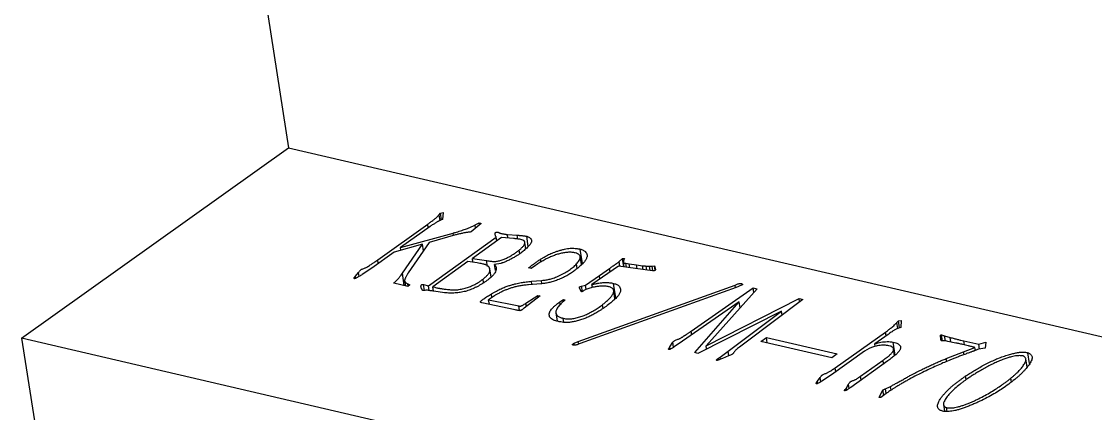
# Model space of a CAD drawing. Header units: millimetres. Extents: x 0 to 210, y 0 to 297.
# Drawn here: x 165.24 to 182.33, y 252.6 to 258.83 of the extents above; entities that cross this region are included whole.
import ezdxf

# ---------------------------------------------------------------- set-up
doc = ezdxf.new("R2010")
doc.units = ezdxf.units.MM

msp = doc.modelspace()

# ---------------------------------------------------------------- linework, layer by layer
at = {"color": 7, "linetype": 'Continuous', "lineweight": 25}
for p, q in [((167.0672, 272.2907), (169.4908, 256.822)), ((165.2417, 253.7933), (169.4908, 256.822)), ((169.4908, 256.822), (185.1195, 253.1914)), ((171.8849, 255.7577), (171.9071, 255.7834)), ((171.9071, 255.7834), (171.9511, 255.7924)), ((171.9242, 255.6746), (171.9071, 255.7834)), ((171.9511, 255.7924), (171.9379, 255.6817)), ((170.9079, 255.0389), (171.7044, 255.6067)), ((171.8999, 255.6621), (171.8849, 255.7577)), ((172.5544, 255.6176), (172.3935, 255.4832)), ((172.458, 255.5937), (172.5202, 255.6256)), ((172.5202, 255.6256), (172.5544, 255.6176)), ((172.5252, 255.5933), (172.5202, 255.6256)), ((171.7437, 255.5704), (171.272, 255.2342)), ((171.272, 255.2342), (172.1067, 255.4649)), ((172.1467, 255.4362), (171.7297, 255.3152)), ((172.1127, 255.4263), (172.1067, 255.4649)), ((172.9715, 255.4435), (173.1292, 255.4318)), ((172.9808, 255.3846), (172.9715, 255.4435)), ((171.6201, 255.2866), (171.1698, 255.1613)), ((171.3005, 254.8282), (171.6201, 255.2866)), ((171.7297, 255.3152), (171.3946, 254.8332)), ((171.6366, 255.1812), (171.6201, 255.2866)), ((171.7147, 254.6296), (172.7951, 255.3996)), ((172.8755, 255.3924), (172.4142, 255.0635)), ((172.8042, 255.3415), (172.7951, 255.3996)), ((173.0706, 255.3779), (172.8755, 255.3924)), ((173.2653, 255.2158), (173.2494, 255.3175)), ((173.3036, 255.2546), (173.2786, 255.4145)), ((171.1698, 255.1613), (170.8167, 254.9097)), ((171.2787, 255.1916), (171.272, 255.2342)), ((173.1683, 255.1359), (173.159, 255.1953)), ((174.1647, 254.9801), (174.1284, 255.2114)), ((174.1514, 254.9672), (174.1316, 255.0938)), ((172.3446, 255.0139), (171.7831, 254.6137)), ((172.4907, 254.9917), (172.3446, 255.0139)), ((172.4142, 255.0635), (172.6394, 255.0284)), ((172.4238, 255.0019), (172.4142, 255.0635)), ((172.6538, 254.9363), (172.6394, 255.0284)), ((172.8652, 254.9836), (172.7677, 254.966)), ((172.7829, 254.8689), (172.7677, 254.966)), ((173.4193, 254.9515), (173.3495, 254.904)), ((174.0836, 254.9017), (174.072, 254.9755)), ((174.7396, 254.9402), (174.3171, 254.6463)), ((175.2805, 254.8646), (174.7396, 254.9402)), ((174.7485, 255.0133), (174.8012, 255.0608)), ((174.7604, 254.9373), (174.7485, 255.0133)), ((174.8012, 255.0608), (174.8358, 255.0605)), ((174.8219, 254.9287), (174.8012, 255.0608)), ((174.8176, 255.0132), (174.8189, 255.0048)), ((174.819, 255.0067), (174.8186, 254.9913)), ((174.8285, 254.9277), (174.8186, 254.9913)), ((174.854, 254.9868), (174.9113, 254.9755)), ((174.864, 254.9228), (174.854, 254.9868)), ((174.9113, 254.9755), (175.0255, 254.9604)), ((174.9208, 254.9149), (174.9113, 254.9755)), ((175.0255, 254.9604), (175.1204, 254.9461)), ((175.0352, 254.8989), (175.0255, 254.9604)), ((175.1298, 254.8856), (175.1204, 254.9461)), ((175.1804, 254.9419), (175.232, 254.9416)), ((175.1905, 254.8771), (175.1804, 254.9419)), ((175.2433, 254.8698), (175.232, 254.9416)), ((175.2735, 254.9414), (175.3096, 254.9447)), ((175.2857, 254.8635), (175.2735, 254.9414)), ((175.3096, 254.9447), (175.3264, 254.8848)), ((175.3208, 254.8733), (175.3096, 254.9447)), ((170.5556, 254.7831), (170.6054, 254.841)), ((170.5612, 254.7475), (170.5556, 254.7831)), ((170.6154, 254.7771), (170.6054, 254.841)), ((170.8167, 254.9097), (170.6619, 254.8067)), ((172.7121, 254.7721), (172.6935, 254.8906)), ((173.3495, 254.904), (173.3098, 254.9132)), ((174.2125, 254.6361), (174.436, 254.7906)), ((174.436, 254.7906), (174.596, 254.9021)), ((171.3867, 254.6169), (171.1637, 254.6687)), ((171.3367, 254.7077), (171.3496, 254.6255)), ((171.4215, 254.6417), (171.3867, 254.6169)), ((171.3901, 254.6567), (171.4215, 254.6417)), ((171.639, 254.6472), (171.7147, 254.6296)), ((171.6539, 254.5522), (171.639, 254.6472)), ((171.7268, 254.5524), (171.7147, 254.6296)), ((171.7942, 254.5428), (171.7831, 254.6137)), ((172.5939, 254.6763), (172.5848, 254.7342)), ((173.5017, 254.6582), (173.3099, 254.643)), ((173.3526, 254.7006), (173.5134, 254.7135)), ((173.3609, 254.647), (173.3526, 254.7006)), ((173.5215, 254.6621), (173.5134, 254.7135)), ((174.0993, 253.7417), (176.5925, 254.639)), ((174.1399, 254.5546), (174.1192, 254.592)), ((176.6107, 254.5999), (174.1284, 253.7081)), ((174.1528, 254.621), (174.2125, 254.6361)), ((174.1657, 254.5386), (174.1528, 254.621)), ((174.2228, 254.5703), (174.2125, 254.6361)), ((174.2661, 254.585), (174.2187, 254.5689)), ((174.3246, 254.5982), (174.3171, 254.6463)), ((174.696, 254.4355), (174.66, 254.6653)), ((175.8965, 253.9072), (176.8826, 254.5928)), ((176.5993, 254.5957), (176.5925, 254.639)), ((176.6982, 254.6376), (176.6107, 254.5999)), ((176.8826, 254.5928), (176.9455, 254.5781)), ((176.8938, 254.5207), (176.8826, 254.5928)), ((171.972, 254.5178), (171.8034, 254.5415)), ((172.7639, 254.4668), (172.6728, 254.407)), ((172.7265, 254.4422), (172.7173, 254.5008)), ((173.4923, 254.4657), (173.236, 254.2705)), ((173.2674, 254.3498), (173.4558, 254.4742)), ((173.4558, 254.4742), (173.4923, 254.4657)), ((173.4609, 254.4417), (173.4558, 254.4742)), ((173.8043, 254.3701), (173.8642, 254.4102)), ((173.8642, 254.4102), (173.8929, 254.4035)), ((173.8687, 254.3813), (173.8642, 254.4102)), ((174.2187, 254.5689), (174.1873, 254.5513)), ((174.6827, 254.4212), (174.6625, 254.5506)), ((176.9455, 254.5781), (176.1333, 253.6746)), ((176.1333, 253.6746), (177.6118, 254.4234)), ((177.672, 254.4094), (176.7508, 253.7182)), ((177.6118, 254.4234), (177.672, 254.4094)), ((177.6201, 254.3704), (177.6118, 254.4234)), ((173.0957, 254.245), (172.5636, 254.3589)), ((172.6728, 254.407), (173.1543, 254.3066)), ((172.6844, 254.3331), (172.6728, 254.407)), ((173.1658, 254.233), (173.1543, 254.3066)), ((173.2752, 254.3003), (173.2674, 254.3498)), ((173.8108, 254.3281), (173.8043, 254.3701)), ((174.4925, 254.268), (174.4834, 254.3261)), ((176.6611, 254.3703), (175.758, 253.7464)), ((175.955, 253.5674), (176.6611, 254.3703)), ((176.6756, 254.2779), (176.6611, 254.3703)), ((173.7437, 254.1942), (173.7632, 254.0698)), ((173.8696, 254.0466), (173.8594, 254.1119)), ((177.3341, 254.2254), (176.003, 253.5542)), ((176.4813, 253.5878), (177.3341, 254.2254)), ((177.3438, 254.1631), (177.3341, 254.2254)), ((179.1688, 254.0442), (179.191, 254.0699)), ((179.191, 254.0699), (179.2332, 254.0776)), ((179.2085, 253.9586), (179.191, 254.0699)), ((179.2332, 254.0776), (179.2303, 253.9665)), ((175.9057, 253.8484), (175.8965, 253.9072)), ((179.1836, 253.9497), (179.1688, 254.0442)), ((180.8704, 250.1627), (165.2417, 253.7933)), ((165.2417, 253.7933), (168.3493, 233.9588)), ((174.0359, 253.7141), (174.0993, 253.7417)), ((174.1058, 253.7004), (174.0993, 253.7417)), ((175.5576, 253.6557), (175.6021, 253.7323)), ((175.615, 253.6502), (175.6021, 253.7323)), ((175.758, 253.7464), (175.6258, 253.6573)), ((177.0042, 253.7442), (177.0922, 253.807)), ((178.1317, 253.4823), (177.0042, 253.7442)), ((177.0922, 253.807), (178.2197, 253.5451)), ((177.1057, 253.7206), (177.0922, 253.807)), ((178.1878, 253.3226), (178.9883, 253.8932)), ((179.0264, 253.8534), (178.8155, 253.7057)), ((179.1396, 253.5259), (179.1072, 253.7326)), ((179.8686, 253.7873), (179.8628, 253.835)), ((179.8751, 253.7566), (179.8628, 253.835)), ((179.8734, 253.7564), (179.8686, 253.7873)), ((179.8791, 253.8466), (179.9274, 253.8314)), ((179.8938, 253.7531), (179.8791, 253.8466)), ((179.9248, 253.7528), (179.8902, 253.7531)), ((179.9274, 253.8314), (180.0151, 253.8073)), ((179.9399, 253.7514), (179.9274, 253.8314)), ((180.1058, 253.7185), (179.976, 253.7449)), ((180.2312, 253.7531), (180.4689, 253.7019)), ((180.2414, 253.688), (180.2312, 253.7531)), ((180.4689, 253.7019), (180.5848, 253.7327)), ((180.5848, 253.7327), (180.5728, 253.6372)), ((174.0408, 253.6831), (174.0359, 253.7141)), ((175.5632, 253.6197), (175.5576, 253.6557)), ((176.003, 253.5542), (175.955, 253.5674)), ((176.1412, 253.6239), (176.1333, 253.6746)), ((176.3578, 253.495), (176.4813, 253.5878)), ((176.7508, 253.7182), (176.6636, 253.6535)), ((178.6521, 253.5893), (178.1279, 253.213)), ((178.7286, 253.6313), (178.6521, 253.5893)), ((178.8218, 253.6655), (178.8155, 253.7057)), ((179.1305, 253.5165), (179.1133, 253.6259)), ((179.9526, 253.4704), (180.2288, 253.5781)), ((180.2288, 253.5781), (180.41, 253.6478)), ((180.4173, 253.6016), (180.41, 253.6478)), ((180.5728, 253.6372), (180.4648, 253.6196)), ((180.4814, 253.6223), (180.4689, 253.7019)), ((181.2774, 253.3954), (181.2509, 253.5645)), ((176.3003, 253.445), (176.2994, 253.4508)), ((176.3631, 253.4608), (176.3578, 253.495)), ((176.4899, 253.5146), (176.3911, 253.4718)), ((178.2197, 253.5451), (178.1317, 253.4823)), ((179.0259, 253.4367), (178.4344, 253.0126)), ((178.5881, 253.1893), (178.9475, 253.4455)), ((179.9598, 253.4242), (179.9526, 253.4704)), ((181.2385, 253.3397), (181.2194, 253.4616)), ((178.1279, 253.213), (177.9725, 253.1121)), ((178.1972, 253.2628), (178.1878, 253.3226)), ((177.8903, 253.0906), (177.9064, 253.1121)), ((177.8937, 253.0687), (177.8903, 253.0906)), ((177.9064, 253.1121), (177.9463, 253.1703)), ((177.9122, 253.0751), (177.9064, 253.1121)), ((178.3652, 253.0055), (178.3997, 253.0649)), ((178.4104, 252.9965), (178.3997, 253.0649)), ((180.2714, 253.1313), (180.2616, 253.1942)), ((180.9912, 253.1008), (180.9819, 253.1599)), ((178.3705, 252.9718), (178.3652, 253.0055)), ((178.8846, 252.8502), (178.9456, 252.973)), ((178.9988, 252.9143), (178.911, 252.8518)), ((178.9592, 252.8861), (178.9456, 252.973)), ((178.9866, 252.9923), (179.0648, 253.0282)), ((178.9989, 252.9144), (178.9866, 252.9923)), ((179.075, 252.9634), (179.0648, 253.0282)), ((178.911, 252.8518), (178.8846, 252.8502)), ((179.9091, 252.7391), (179.9257, 252.6332)), ((179.9686, 252.6311), (179.9592, 252.6912))]:
    msp.add_line(p, q, dxfattribs=at)
at = {"color": 8, "linetype": 'Continuous', "lineweight": 25}
for p, q in [((171.7135, 255.5489), (171.7044, 255.6067)), ((172.4658, 255.5436), (172.458, 255.5937)), ((173.139, 255.3689), (173.1292, 255.4318)), ((170.9169, 254.9811), (170.9079, 255.0389)), ((173.5066, 255.0054), (173.4998, 255.0486)), ((171.3316, 254.6297), (171.3005, 254.8282)), ((174.4447, 254.7351), (174.436, 254.7906)), ((174.6047, 254.8464), (174.596, 254.9021)), ((171.3954, 254.623), (171.3901, 254.6567)), ((178.9977, 253.8334), (178.9883, 253.8932)), ((180.0265, 253.7346), (180.0151, 253.8073)), ((176.4926, 253.5157), (176.4813, 253.5878)), ((180.2359, 253.5326), (180.2288, 253.5781)), ((178.9567, 253.3871), (178.9475, 253.4455)), ((177.9569, 253.1026), (177.9463, 253.1703)), ((178.5975, 253.1295), (178.5881, 253.1893))]:
    msp.add_line(p, q, dxfattribs=at)
at = {"color": 7, "linetype": 'Continuous', "lineweight": 25}
for points, knots in [([(171.7044, 255.6067), (171.71, 255.6106), (171.722, 255.6191), (171.74, 255.6329), (171.761, 255.6484), (171.783, 255.6652), (171.8045, 255.6818), (171.8228, 255.6968), (171.838, 255.7093), (171.8532, 255.723), (171.8678, 255.739), (171.8792, 255.7514), (171.8849, 255.7577)], [0, 0, 0, 0, 0.0809266, 0.1736709, 0.2781812, 0.3959753, 0.5123641, 0.6112215, 0.6939473, 0.7607458, 0.8793459, 1, 1, 1, 1]), ([(171.9379, 255.6817), (171.9282, 255.6777), (171.9109, 255.6706), (171.8911, 255.6614), (171.8768, 255.6538), (171.8638, 255.6467), (171.848, 255.6376), (171.8225, 255.6224), (171.7858, 255.6002), (171.7584, 255.5808), (171.7437, 255.5704)], [0, 0, 0, 0, 0.1259381, 0.2229721, 0.2706793, 0.3364415, 0.4164578, 0.5125672, 0.7386721, 1, 1, 1, 1]), ([(172.1067, 255.4649), (172.112, 255.4664), (172.1255, 255.4704), (172.1502, 255.4778), (172.1838, 255.4881), (172.2235, 255.5006), (172.2647, 255.5138), (172.3023, 255.5263), (172.3335, 255.5375), (172.3687, 255.5506), (172.4098, 255.5692), (172.441, 255.5851), (172.458, 255.5937)], [0, 0, 0, 0, 0.0420114, 0.1082946, 0.1982224, 0.3128765, 0.4307555, 0.534804, 0.6218033, 0.6940469, 0.8345848, 1, 1, 1, 1]), ([(172.3935, 255.4832), (172.3835, 255.4824), (172.3645, 255.4808), (172.3404, 255.4776), (172.3199, 255.4746), (172.3007, 255.471), (172.2773, 255.4665), (172.2418, 255.4591), (172.1974, 255.4496), (172.163, 255.4405), (172.1467, 255.4362)], [0, 0, 0, 0, 0.1202502, 0.2277945, 0.2875907, 0.3652759, 0.4596487, 0.5707662, 0.796336, 1, 1, 1, 1]), ([(172.7951, 255.3996), (172.7925, 255.4038), (172.7878, 255.4114), (172.7818, 255.423), (172.7783, 255.4363), (172.777, 255.4491), (172.7758, 255.4601), (172.7777, 255.4672), (172.7796, 255.4724), (172.7865, 255.4767), (172.7957, 255.4792), (172.8065, 255.4824), (172.8199, 255.481), (172.829, 255.4753), (172.8392, 255.4699), (172.8472, 255.4654), (172.8564, 255.4631), (172.8677, 255.4604), (172.8849, 255.4573), (172.9048, 255.4529), (172.9259, 255.449), (172.9448, 255.4463), (172.959, 255.4439), (172.9679, 255.4436), (172.9715, 255.4435)], [0, 0, 0, 0, 0.0749326, 0.1349664, 0.2033257, 0.2966572, 0.3447826, 0.3816745, 0.407705, 0.4246661, 0.4533139, 0.4782264, 0.5057829, 0.5541505, 0.6049766, 0.638683, 0.6580557, 0.6931003, 0.743912, 0.8104198, 0.8770592, 0.9305725, 0.9721011, 1, 1, 1, 1]), ([(173.159, 255.1953), (173.1672, 255.202), (173.1829, 255.2147), (173.2025, 255.2334), (173.2194, 255.2502), (173.2359, 255.2702), (173.2492, 255.2933), (173.2511, 255.3149), (173.246, 255.3301), (173.2391, 255.3398), (173.2287, 255.3479), (173.211, 255.3558), (173.1873, 255.363), (173.1618, 255.3681), (173.1398, 255.3706), (173.1202, 255.3729), (173.0965, 255.3752), (173.0796, 255.377), (173.0706, 255.3779)], [0, 0, 0, 0, 0.0835897, 0.1593428, 0.2281078, 0.2884754, 0.3979261, 0.5006319, 0.5490576, 0.5942281, 0.6360331, 0.6770946, 0.7533151, 0.8181796, 0.8519436, 0.8933165, 0.9433931, 1, 1, 1, 1]), ([(173.1292, 255.4318), (173.134, 255.4315), (173.1448, 255.4307), (173.162, 255.4288), (173.183, 255.427), (173.2058, 255.4244), (173.2291, 255.4224), (173.2487, 255.4196), (173.2655, 255.4175), (173.2745, 255.4154), (173.2786, 255.4145)], [0, 0, 0, 0, 0.0933306, 0.2065348, 0.3437641, 0.5044154, 0.6622114, 0.7978523, 0.9095831, 1, 1, 1, 1]), ([(173.2786, 255.4145), (173.2864, 255.412), (173.3021, 255.407), (173.3219, 255.3973), (173.3367, 255.3852), (173.3479, 255.3716), (173.3541, 255.3563), (173.3563, 255.3399), (173.3532, 255.3222), (173.3446, 255.3033), (173.3316, 255.2831), (173.3141, 255.2614), (173.2914, 255.2382), (173.2655, 255.214), (173.2379, 255.1901), (173.2103, 255.1676), (173.1843, 255.147), (173.1667, 255.1341), (173.1583, 255.128)], [0, 0, 0, 0, 0.0492563, 0.0984181, 0.1483634, 0.2006618, 0.2540878, 0.3080686, 0.3646751, 0.4238738, 0.4877465, 0.5561059, 0.6315167, 0.7122504, 0.793339, 0.8682587, 0.9371282, 1, 1, 1, 1]), ([(172.6394, 255.0284), (172.6511, 255.0267), (172.6731, 255.0235), (172.7041, 255.0193), (172.7311, 255.0164), (172.7541, 255.0136), (172.7776, 255.0136), (172.8027, 255.0168), (172.8303, 255.0223), (172.8696, 255.0337), (172.9188, 255.0509), (172.9745, 255.075), (173.0257, 255.1024), (173.0719, 255.1326), (173.115, 255.164), (173.1444, 255.1849), (173.159, 255.1953)], [0, 0, 0, 0, 0.062405, 0.1173433, 0.1633543, 0.2019702, 0.2364368, 0.2741508, 0.3163163, 0.3642234, 0.4657631, 0.5673755, 0.6716763, 0.7805046, 0.8913837, 1, 1, 1, 1]), ([(173.1583, 255.128), (173.1435, 255.1184), (173.1135, 255.0992), (173.0649, 255.0709), (173.0118, 255.0425), (172.9643, 255.0199), (172.9266, 255.0034), (172.9024, 254.994), (172.8828, 254.987), (172.8704, 254.9846), (172.8652, 254.9836)], [0, 0, 0, 0, 0.1765416, 0.3565476, 0.5421644, 0.7374739, 0.8287688, 0.9013706, 0.9587145, 1, 1, 1, 1]), ([(174.0497, 255.1505), (174.042, 255.1523), (174.0266, 255.156), (174.0007, 255.1594), (173.9727, 255.1606), (173.9327, 255.1599), (173.8795, 255.1544), (173.8145, 255.1416), (173.7493, 255.1232), (173.6854, 255.099), (173.6206, 255.0698), (173.5548, 255.0352), (173.4859, 254.9955), (173.4421, 254.9667), (173.4193, 254.9515)], [0, 0, 0, 0, 0.0391257, 0.078039, 0.1170123, 0.1572679, 0.2406481, 0.3268928, 0.4173125, 0.5127749, 0.6163185, 0.732679, 0.8602138, 1, 1, 1, 1]), ([(173.4998, 255.0486), (173.5124, 255.0566), (173.5367, 255.0719), (173.5733, 255.0938), (173.6097, 255.1134), (173.6454, 255.1315), (173.6834, 255.1486), (173.726, 255.1647), (173.7734, 255.1807), (173.8243, 255.196), (173.8758, 255.2097), (173.9252, 255.219), (173.9709, 255.2244), (174.0112, 255.2243), (174.0468, 255.222), (174.0782, 255.2193), (174.1056, 255.2162), (174.1211, 255.2129), (174.1284, 255.2114)], [0, 0, 0, 0, 0.0774074, 0.1496177, 0.2169452, 0.2793528, 0.3416612, 0.4084146, 0.4798594, 0.5572904, 0.6333844, 0.7013587, 0.7624229, 0.8200196, 0.8729267, 0.9208724, 0.9627148, 1, 1, 1, 1]), ([(174.1284, 255.2114), (174.1369, 255.2089), (174.1537, 255.204), (174.1755, 255.1946), (174.1939, 255.1835), (174.2148, 255.1674), (174.233, 255.1446), (174.2409, 255.1191), (174.2402, 255.0973), (174.2361, 255.0796), (174.2289, 255.0606), (174.2144, 255.0337), (174.1898, 254.9993), (174.1498, 254.958), (174.1024, 254.9164), (174.0503, 254.8748), (173.9939, 254.8347), (173.953, 254.8094), (173.9333, 254.7973)], [0, 0, 0, 0, 0.03516872, 0.07047972, 0.10544311, 0.14128535, 0.21188733, 0.282887, 0.31980362, 0.35807454, 0.39980705, 0.44341963, 0.53305967, 0.62415516, 0.71711713, 0.81466814, 0.91050925, 1, 1, 1, 1]), ([(174.072, 254.9755), (174.0798, 254.9846), (174.0948, 255.0023), (174.1129, 255.0287), (174.1248, 255.054), (174.1326, 255.0781), (174.1324, 255.1011), (174.1165, 255.121), (174.0896, 255.1383), (174.0634, 255.1463), (174.0497, 255.1505)], [0, 0, 0, 0, 0.1375743, 0.2683155, 0.3938931, 0.5149344, 0.6315303, 0.7462029, 0.8670985, 1, 1, 1, 1]), ([(170.6054, 254.841), (170.6102, 254.847), (170.6184, 254.8575), (170.6302, 254.8708), (170.6375, 254.8795), (170.6432, 254.8859), (170.6564, 254.8915), (170.6748, 254.8985), (170.6959, 254.9068), (170.7172, 254.9158), (170.7383, 254.9275), (170.7636, 254.942), (170.7906, 254.9587), (170.8146, 254.9734), (170.8344, 254.9873), (170.8545, 255.0012), (170.8797, 255.0187), (170.8979, 255.0318), (170.9079, 255.0389)], [0, 0, 0, 0, 0.0814409, 0.1418002, 0.1806025, 0.1996841, 0.2275858, 0.2782654, 0.3355482, 0.3828348, 0.4392327, 0.519388, 0.6086621, 0.69255, 0.7427527, 0.8107288, 0.8964795, 1, 1, 1, 1]), ([(172.5848, 254.7342), (172.5997, 254.7468), (172.6284, 254.771), (172.6632, 254.807), (172.6875, 254.8413), (172.6961, 254.8737), (172.6926, 254.9033), (172.6763, 254.9288), (172.6513, 254.949), (172.6246, 254.9624), (172.5966, 254.9705), (172.5686, 254.9773), (172.5323, 254.9843), (172.5054, 254.9891), (172.4907, 254.9917)], [0, 0, 0, 0, 0.1198417, 0.2304955, 0.3333923, 0.4312538, 0.5256739, 0.6152694, 0.6980108, 0.7691939, 0.809046, 0.860795, 0.9239441, 1, 1, 1, 1]), ([(172.7677, 254.966), (172.7732, 254.9587), (172.783, 254.9456), (172.7922, 254.9287), (172.7951, 254.9149), (172.7946, 254.9024), (172.7927, 254.8873), (172.7867, 254.8634), (172.7729, 254.8305), (172.7466, 254.7961), (172.7174, 254.7671), (172.6889, 254.7431), (172.6557, 254.717), (172.6304, 254.6994), (172.6172, 254.6901)], [0, 0, 0, 0, 0.0891688, 0.1619494, 0.197366, 0.2422637, 0.2951179, 0.3574314, 0.4921268, 0.6356676, 0.7135918, 0.800442, 0.8958417, 1, 1, 1, 1]), ([(173.3098, 254.9132), (173.3188, 254.9204), (173.3359, 254.934), (173.3609, 254.9534), (173.3841, 254.9706), (173.4126, 254.9915), (173.4504, 255.0175), (173.4828, 255.0379), (173.4998, 255.0486)], [0, 0, 0, 0, 0.1545901, 0.2947137, 0.4204171, 0.5317754, 0.7545206, 1, 1, 1, 1]), ([(173.5134, 254.7135), (173.5265, 254.7147), (173.5516, 254.717), (173.5881, 254.7213), (173.6217, 254.727), (173.654, 254.7336), (173.6866, 254.7432), (173.7215, 254.7555), (173.7605, 254.7711), (173.8163, 254.7962), (173.8847, 254.8307), (173.9575, 254.8759), (174.02, 254.9244), (174.0544, 254.9582), (174.072, 254.9755)], [0, 0, 0, 0, 0.0529519, 0.101614, 0.1471025, 0.1893818, 0.2335121, 0.28658, 0.3470225, 0.4170563, 0.5628017, 0.7051597, 0.849158, 1, 1, 1, 1]), ([(174.596, 254.9021), (174.6018, 254.9062), (174.6144, 254.9152), (174.6346, 254.9296), (174.6573, 254.9458), (174.6812, 254.9629), (174.7047, 254.9793), (174.7233, 254.9935), (174.738, 255.0044), (174.7454, 255.0107), (174.7485, 255.0133)], [0, 0, 0, 0, 0.1130165, 0.24357, 0.389712, 0.5514425, 0.7073274, 0.8359914, 0.9315503, 1, 1, 1, 1]), ([(174.8358, 255.0605), (174.832, 255.0542), (174.8255, 255.0436), (174.8186, 255.0294), (174.8164, 255.0176), (174.8181, 255.0105), (174.819, 255.0067)], [0, 0, 0, 0, 0.3450146, 0.5819011, 0.7761808, 1, 1, 1, 1]), ([(174.8186, 254.9913), (174.8252, 254.9903), (174.8366, 254.9884), (174.8488, 254.9873), (174.854, 254.9868)], [0, 0, 0, 0, 0.5771569, 1, 1, 1, 1]), ([(175.1204, 254.9461), (175.1295, 254.9449), (175.1486, 254.9425), (175.1695, 254.9421), (175.1804, 254.9419)], [0, 0, 0, 0, 0.4758158, 1, 1, 1, 1]), ([(175.232, 254.9416), (175.2372, 254.9415), (175.2464, 254.9413), (175.2586, 254.9415), (175.2672, 254.9414), (175.2718, 254.9414), (175.2735, 254.9414)], [0, 0, 0, 0, 0.3800053, 0.6667093, 0.8768775, 1, 1, 1, 1]), ([(170.5381, 254.7408), (170.5372, 254.7413), (170.535, 254.7424), (170.5322, 254.7457), (170.534, 254.7528), (170.5393, 254.7628), (170.5453, 254.7737), (170.5527, 254.7804), (170.5556, 254.7831)], [0, 0, 0, 0, 0.0504514, 0.1197903, 0.2644569, 0.528545, 0.8111531, 1, 1, 1, 1]), ([(170.6619, 254.8067), (170.6529, 254.8007), (170.6362, 254.7896), (170.6121, 254.7745), (170.5909, 254.7623), (170.5733, 254.7529), (170.5587, 254.746), (170.549, 254.7424), (170.541, 254.7393), (170.5388, 254.7404), (170.5381, 254.7408)], [0, 0, 0, 0, 0.2455311, 0.4540007, 0.6286573, 0.7667355, 0.8717659, 0.9403513, 0.9795971, 1, 1, 1, 1]), ([(171.1637, 254.6687), (171.1697, 254.6747), (171.182, 254.6872), (171.2027, 254.7061), (171.2216, 254.7255), (171.2373, 254.7424), (171.2506, 254.7588), (171.2638, 254.7769), (171.2813, 254.8006), (171.2936, 254.8183), (171.3005, 254.8282)], [0, 0, 0, 0, 0.1146104, 0.2375419, 0.3626323, 0.481225, 0.5577125, 0.6697854, 0.8170619, 1, 1, 1, 1]), ([(171.3946, 254.8332), (171.3922, 254.83), (171.3868, 254.8226), (171.3796, 254.8098), (171.3709, 254.7941), (171.3615, 254.7763), (171.3527, 254.7585), (171.3454, 254.7427), (171.3403, 254.7299), (171.3356, 254.7165), (171.3367, 254.701), (171.3484, 254.6842), (171.3653, 254.6684), (171.3821, 254.6605), (171.3901, 254.6567)], [0, 0, 0, 0, 0.0501062, 0.1168762, 0.1988202, 0.2970866, 0.3947312, 0.477055, 0.5441026, 0.5959572, 0.6877192, 0.7947349, 0.9032189, 1, 1, 1, 1]), ([(173.9333, 254.7973), (173.9109, 254.7852), (173.8658, 254.761), (173.8034, 254.7336), (173.753, 254.7135), (173.7164, 254.7008), (173.6817, 254.6898), (173.6363, 254.6781), (173.5762, 254.6669), (173.5273, 254.6612), (173.5017, 254.6582)], [0, 0, 0, 0, 0.1863292, 0.3754384, 0.4661032, 0.5496347, 0.6269394, 0.6982107, 0.8417906, 1, 1, 1, 1]), ([(175.3264, 254.8848), (175.3262, 254.882), (175.3259, 254.8772), (175.3197, 254.8702), (175.3101, 254.8664), (175.3017, 254.8629), (175.2904, 254.8623), (175.2842, 254.8637), (175.2805, 254.8646)], [0, 0, 0, 0, 0.24146907, 0.42382985, 0.56887558, 0.68767676, 0.81298245, 1, 1, 1, 1]), ([(171.6293, 254.5511), (171.627, 254.5514), (171.6213, 254.5523), (171.6202, 254.5567), (171.6185, 254.5614), (171.6151, 254.5667), (171.6122, 254.574), (171.6045, 254.585), (171.598, 254.5994), (171.5961, 254.616), (171.5986, 254.6294), (171.604, 254.6394), (171.6094, 254.6451), (171.6149, 254.6496), (171.6266, 254.6488), (171.6339, 254.6478), (171.639, 254.6472)], [0, 0, 0, 0, 0.0311416, 0.0743575, 0.1087919, 0.1613793, 0.2276695, 0.3109767, 0.4819897, 0.6282897, 0.7454753, 0.8231831, 0.8728054, 0.8962425, 0.9267077, 1, 1, 1, 1]), ([(171.7831, 254.6137), (171.7937, 254.6106), (171.8131, 254.605), (171.8402, 254.5977), (171.8627, 254.5926), (171.8815, 254.5886), (171.9013, 254.586), (171.9234, 254.5822), (171.9517, 254.5786), (171.9938, 254.572), (172.0489, 254.566), (172.1041, 254.562), (172.1486, 254.5625), (172.1836, 254.5657), (172.2211, 254.5716), (172.2725, 254.5828), (172.334, 254.5998), (172.4001, 254.6236), (172.4564, 254.6497), (172.5045, 254.6774), (172.547, 254.7056), (172.5723, 254.7248), (172.5848, 254.7342)], [0, 0, 0, 0, 0.0449027, 0.0820077, 0.1118719, 0.1340365, 0.1553039, 0.1827679, 0.2165557, 0.256536, 0.3377303, 0.4100843, 0.4446441, 0.4810603, 0.5197156, 0.5620502, 0.6455927, 0.7220844, 0.7942972, 0.8644938, 0.9330452, 1, 1, 1, 1]), ([(172.6172, 254.6901), (172.6043, 254.6815), (172.5791, 254.6647), (172.5398, 254.6408), (172.5006, 254.6187), (172.4616, 254.5984), (172.4221, 254.5803), (172.383, 254.5641), (172.343, 254.5507), (172.3035, 254.539), (172.2634, 254.5296), (172.2226, 254.5225), (172.1814, 254.5167), (172.1396, 254.5131), (172.0973, 254.511), (172.0552, 254.5115), (172.013, 254.5134), (171.9859, 254.5163), (171.972, 254.5178)], [0, 0, 0, 0, 0.0806654, 0.1569573, 0.2297116, 0.2991316, 0.3643536, 0.4264201, 0.4848976, 0.5409688, 0.5959404, 0.6505778, 0.7054541, 0.7616846, 0.8192942, 0.8776672, 0.9378247, 1, 1, 1, 1]), ([(172.7173, 254.5008), (172.7306, 254.5084), (172.7564, 254.5232), (172.7956, 254.544), (172.8331, 254.5631), (172.8689, 254.5804), (172.9033, 254.5957), (172.936, 254.6091), (172.9675, 254.6207), (173.0066, 254.6331), (173.0521, 254.646), (173.1026, 254.6596), (173.1484, 254.6701), (173.2033, 254.681), (173.2709, 254.6911), (173.3248, 254.6974), (173.3526, 254.7006)], [0, 0, 0, 0, 0.0788345, 0.1518626, 0.2204186, 0.284585, 0.3431409, 0.396905, 0.4469839, 0.4927413, 0.5753355, 0.6496942, 0.7155016, 0.7731707, 0.8832533, 1, 1, 1, 1]), ([(173.3099, 254.643), (173.2849, 254.6407), (173.2375, 254.6362), (173.1693, 254.6265), (173.1063, 254.6145), (173.0488, 254.5982), (172.9957, 254.5804), (172.9457, 254.5612), (172.8959, 254.5393), (172.8542, 254.5188), (172.821, 254.5011), (172.7982, 254.4888), (172.7797, 254.4774), (172.7689, 254.4702), (172.7639, 254.4668)], [0, 0, 0, 0, 0.12116378, 0.22914339, 0.32896036, 0.42722328, 0.52187484, 0.61107289, 0.70431687, 0.8135114, 0.86916281, 0.91893895, 0.9619223, 1, 1, 1, 1]), ([(174.1192, 254.592), (174.1178, 254.5954), (174.1157, 254.6009), (174.1175, 254.6097), (174.1339, 254.6158), (174.1455, 254.619), (174.1528, 254.621)], [0, 0, 0, 0, 0.3257791, 0.5057076, 0.6884222, 1, 1, 1, 1]), ([(174.5865, 254.6129), (174.5769, 254.6149), (174.5583, 254.6188), (174.5284, 254.6224), (174.4975, 254.6234), (174.457, 254.6222), (174.4082, 254.6181), (174.3541, 254.609), (174.3064, 254.5986), (174.2789, 254.5893), (174.2661, 254.585)], [0, 0, 0, 0, 0.10504, 0.2041881, 0.2995398, 0.3933548, 0.571119, 0.7319181, 0.874788, 1, 1, 1, 1]), ([(174.3171, 254.6463), (174.3364, 254.6507), (174.3721, 254.6588), (174.4241, 254.6702), (174.4769, 254.6779), (174.523, 254.6801), (174.5631, 254.6799), (174.595, 254.6771), (174.6279, 254.6724), (174.649, 254.6678), (174.66, 254.6653)], [0, 0, 0, 0, 0.1636797, 0.3019289, 0.4385332, 0.596935, 0.6857995, 0.7821362, 0.8860532, 1, 1, 1, 1]), ([(174.4834, 254.3261), (174.4955, 254.3356), (174.5187, 254.3537), (174.5492, 254.3801), (174.5761, 254.4041), (174.6048, 254.4327), (174.6323, 254.4665), (174.6524, 254.4995), (174.6611, 254.5245), (174.6639, 254.5417), (174.6616, 254.5576), (174.6552, 254.5721), (174.6442, 254.5849), (174.6295, 254.5963), (174.6102, 254.6057), (174.5945, 254.6105), (174.5865, 254.6129)], [0, 0, 0, 0, 0.0959679, 0.1832973, 0.2626869, 0.3328846, 0.4629342, 0.586889, 0.6460294, 0.7016334, 0.7542313, 0.805292, 0.8547234, 0.9029008, 0.9506356, 1, 1, 1, 1]), ([(174.66, 254.6653), (174.6702, 254.6624), (174.6896, 254.657), (174.7141, 254.6476), (174.7332, 254.6379), (174.7505, 254.6235), (174.7632, 254.6017), (174.7705, 254.5776), (174.7716, 254.5555), (174.7693, 254.5372), (174.762, 254.5176), (174.7516, 254.4968), (174.7367, 254.4748), (174.7179, 254.4514), (174.694, 254.4266), (174.6566, 254.3908), (174.5993, 254.3437), (174.5481, 254.306), (174.5214, 254.2864)], [0, 0, 0, 0, 0.0461089, 0.0871548, 0.1230511, 0.1557301, 0.2218271, 0.2989394, 0.341043, 0.3852623, 0.4318275, 0.4808952, 0.532543, 0.58828, 0.6482081, 0.7120962, 0.849919, 1, 1, 1, 1]), ([(176.5925, 254.639), (176.6008, 254.6426), (176.6159, 254.6491), (176.6373, 254.6573), (176.6553, 254.6624), (176.67, 254.6654), (176.6822, 254.6656), (176.6928, 254.6641), (176.7012, 254.6605), (176.708, 254.6557), (176.7119, 254.6505), (176.7132, 254.6454), (176.7074, 254.6406), (176.7013, 254.6386), (176.6982, 254.6376)], [0, 0, 0, 0, 0.1663078, 0.2997963, 0.4035507, 0.4802221, 0.5432723, 0.6061474, 0.6779181, 0.7604956, 0.8364447, 0.892328, 0.9441167, 1, 1, 1, 1]), ([(171.8034, 254.5415), (171.794, 254.5427), (171.7767, 254.5448), (171.7532, 254.5486), (171.7324, 254.5511), (171.7116, 254.5548), (171.6881, 254.5576), (171.6609, 254.5557), (171.6419, 254.5518), (171.6322, 254.5512), (171.6293, 254.5511)], [0, 0, 0, 0, 0.1667079, 0.3093969, 0.4342356, 0.535132, 0.7012229, 0.8455503, 0.9549807, 1, 1, 1, 1]), ([(172.5636, 254.3589), (172.5573, 254.3604), (172.5447, 254.3633), (172.5416, 254.3731), (172.5481, 254.3828), (172.5593, 254.3934), (172.576, 254.407), (172.6069, 254.4299), (172.654, 254.4617), (172.6956, 254.4873), (172.7173, 254.5008)], [0, 0, 0, 0, 0.0695467, 0.1370818, 0.184508, 0.2515949, 0.3414314, 0.4544905, 0.7143958, 1, 1, 1, 1]), ([(174.1873, 254.5513), (174.1834, 254.5488), (174.1765, 254.5444), (174.1664, 254.5387), (174.1599, 254.5354), (174.1548, 254.532), (174.1492, 254.5339), (174.1473, 254.5382), (174.1436, 254.5454), (174.1412, 254.5512), (174.1399, 254.5546)], [0, 0, 0, 0, 0.1767225, 0.3102481, 0.4043476, 0.4554216, 0.4945576, 0.5977545, 0.76437, 1, 1, 1, 1]), ([(173.236, 254.2705), (173.2312, 254.2666), (173.2229, 254.2599), (173.2108, 254.2512), (173.2031, 254.2451), (173.196, 254.2403), (173.1872, 254.2367), (173.1777, 254.2324), (173.1634, 254.2319), (173.1474, 254.2346), (173.1231, 254.2385), (173.1057, 254.2426), (173.0957, 254.245)], [0, 0, 0, 0, 0.1381344, 0.2415972, 0.3185516, 0.3610667, 0.4189877, 0.4866012, 0.5389073, 0.6413797, 0.7931253, 1, 1, 1, 1]), ([(173.1543, 254.3066), (173.1605, 254.3054), (173.1717, 254.3033), (173.1907, 254.3069), (173.2036, 254.3139), (173.22, 254.3224), (173.2418, 254.3349), (173.2582, 254.3444), (173.2674, 254.3498)], [0, 0, 0, 0, 0.15405764, 0.27293573, 0.365299, 0.51533234, 0.72684499, 1, 1, 1, 1]), ([(173.7964, 254.0571), (173.7784, 254.061), (173.745, 254.0684), (173.7022, 254.0825), (173.6713, 254.101), (173.6495, 254.1238), (173.6367, 254.151), (173.636, 254.1815), (173.6439, 254.2121), (173.6618, 254.2421), (173.688, 254.2725), (173.7207, 254.3049), (173.7587, 254.3383), (173.7894, 254.3597), (173.8043, 254.3701)], [0, 0, 0, 0, 0.08653899, 0.16050464, 0.2308257, 0.30698397, 0.38940461, 0.47651342, 0.56231156, 0.63914008, 0.71880873, 0.81123774, 0.9084079, 1, 1, 1, 1]), ([(173.8929, 254.4035), (173.8825, 254.3951), (173.8619, 254.3786), (173.8343, 254.3531), (173.8081, 254.3267), (173.785, 254.2995), (173.7647, 254.273), (173.7505, 254.2481), (173.7428, 254.2235), (173.7419, 254.1981), (173.7485, 254.1723), (173.7639, 254.1522), (173.7838, 254.1381), (173.8038, 254.1283), (173.8297, 254.1196), (173.8492, 254.1146), (173.8594, 254.1119)], [0, 0, 0, 0, 0.0798299, 0.158012, 0.2375681, 0.3239934, 0.4066286, 0.4782975, 0.5486147, 0.6296011, 0.7142552, 0.7990234, 0.8435015, 0.8909991, 0.9428879, 1, 1, 1, 1]), ([(174.5214, 254.2864), (174.5086, 254.2778), (174.4838, 254.2613), (174.4475, 254.2374), (174.412, 254.2156), (174.369, 254.1894), (174.3159, 254.1605), (174.2525, 254.1293), (174.187, 254.1023), (174.1191, 254.08), (174.0527, 254.0623), (173.9911, 254.0497), (173.9361, 254.0435), (173.8862, 254.0428), (173.8402, 254.048), (173.8116, 254.054), (173.7964, 254.0571)], [0, 0, 0, 0, 0.0681003, 0.1317335, 0.1909949, 0.2458303, 0.3461354, 0.4376507, 0.5239372, 0.6104707, 0.6915968, 0.7616202, 0.8235943, 0.8789777, 0.9357733, 1, 1, 1, 1]), ([(173.8594, 254.1119), (173.8718, 254.1091), (173.8969, 254.1034), (173.934, 254.1001), (173.9679, 254.1009), (173.9976, 254.104), (174.031, 254.1094), (174.0676, 254.1168), (174.1053, 254.1264), (174.1428, 254.1374), (174.1786, 254.1505), (174.2251, 254.1704), (174.2821, 254.1988), (174.3507, 254.2365), (174.4189, 254.2793), (174.4614, 254.3101), (174.4834, 254.3261)], [0, 0, 0, 0, 0.0606592, 0.1230157, 0.1569713, 0.1950192, 0.2379331, 0.2871548, 0.3387029, 0.3902351, 0.4421881, 0.4954486, 0.6070102, 0.7278328, 0.8590109, 1, 1, 1, 1]), ([(175.6021, 253.7323), (175.6054, 253.7359), (175.6119, 253.7429), (175.6275, 253.7528), (175.6468, 253.7628), (175.6704, 253.7721), (175.6917, 253.781), (175.7082, 253.787), (175.7193, 253.7922), (175.7286, 253.7977), (175.7409, 253.8049), (175.7549, 253.8135), (175.7685, 253.8222), (175.7798, 253.8298), (175.7892, 253.8352), (175.7956, 253.839), (175.8011, 253.8423), (175.8071, 253.8464), (175.8158, 253.8522), (175.827, 253.8598), (175.8405, 253.8692), (175.8573, 253.8802), (175.8757, 253.8932), (175.8892, 253.9023), (175.8965, 253.9072)], [0, 0, 0, 0, 0.0540069, 0.1061099, 0.1628237, 0.2326965, 0.2982214, 0.3418246, 0.3634335, 0.3950053, 0.4357534, 0.4868582, 0.5390253, 0.5795759, 0.610999, 0.6319478, 0.644724, 0.6667317, 0.6979841, 0.7396414, 0.7905494, 0.8507423, 0.9201541, 1, 1, 1, 1]), ([(178.9883, 253.8932), (178.998, 253.9), (179.0161, 253.9127), (179.0402, 253.9309), (179.061, 253.9462), (179.0828, 253.9632), (179.1054, 253.9825), (179.1291, 254.0045), (179.1495, 254.0251), (179.1627, 254.0381), (179.1688, 254.0442)], [0, 0, 0, 0, 0.1398568, 0.262083, 0.3666491, 0.4521495, 0.6030315, 0.7473124, 0.8818859, 1, 1, 1, 1]), ([(179.2303, 253.9665), (179.2186, 253.9627), (179.1975, 253.9558), (179.1692, 253.9454), (179.1447, 253.9347), (179.1268, 253.9235), (179.1083, 253.9113), (179.0875, 253.8966), (179.059, 253.8768), (179.038, 253.8618), (179.0264, 253.8534)], [0, 0, 0, 0, 0.1346742, 0.242379, 0.3381802, 0.4444295, 0.5206473, 0.6383296, 0.7992695, 1, 1, 1, 1]), ([(178.8155, 253.7057), (178.8327, 253.7107), (178.8648, 253.72), (178.9131, 253.7314), (178.9622, 253.7391), (179.0125, 253.7407), (179.0626, 253.7393), (179.0926, 253.7348), (179.1072, 253.7326)], [0, 0, 0, 0, 0.1789247, 0.3344491, 0.4860893, 0.6573728, 0.8339021, 1, 1, 1, 1]), ([(179.1072, 253.7326), (179.1219, 253.7291), (179.1515, 253.7221), (179.1814, 253.7088), (179.2006, 253.696), (179.2121, 253.685), (179.2203, 253.6724), (179.2251, 253.6587), (179.2267, 253.6442), (179.2247, 253.6289), (179.219, 253.6131), (179.2055, 253.5905), (179.1794, 253.56), (179.1372, 253.5213), (179.0851, 253.4797), (179.0461, 253.4514), (179.0259, 253.4367)], [0, 0, 0, 0, 0.0781929, 0.1569811, 0.1969373, 0.2377367, 0.2803598, 0.3244769, 0.3696667, 0.4145227, 0.4611193, 0.5090913, 0.6133069, 0.7310513, 0.8608685, 1, 1, 1, 1]), ([(179.8628, 253.835), (179.8629, 253.837), (179.8631, 253.8402), (179.8644, 253.8448), (179.8719, 253.8469), (179.8763, 253.8467), (179.8791, 253.8466)], [0, 0, 0, 0, 0.3942395, 0.6034202, 0.7482901, 1, 1, 1, 1]), ([(179.8746, 253.7567), (179.8733, 253.7578), (179.87, 253.7607), (179.8689, 253.7673), (179.8674, 253.7762), (179.8682, 253.7833), (179.8686, 253.7873)], [0, 0, 0, 0, 0.1305021, 0.3366602, 0.6289044, 1, 1, 1, 1]), ([(179.8902, 253.7531), (179.8865, 253.7535), (179.8804, 253.7541), (179.8763, 253.756), (179.8746, 253.7567)], [0, 0, 0, 0, 0.5977121, 1, 1, 1, 1]), ([(179.976, 253.7449), (179.9668, 253.7471), (179.951, 253.7509), (179.9325, 253.7522), (179.9248, 253.7528)], [0, 0, 0, 0, 0.5812523, 1, 1, 1, 1]), ([(180.0151, 253.8073), (180.0355, 253.8014), (180.0743, 253.7903), (180.1309, 253.7754), (180.1822, 253.763), (180.2157, 253.7562), (180.2312, 253.7531)], [0, 0, 0, 0, 0.2948825, 0.5593856, 0.7954929, 1, 1, 1, 1]), ([(174.1284, 253.7081), (174.12, 253.7049), (174.1045, 253.6992), (174.0822, 253.6917), (174.0626, 253.6864), (174.0456, 253.6827), (174.0314, 253.6816), (174.0197, 253.6822), (174.0117, 253.6854), (174.0079, 253.6904), (174.0069, 253.6963), (174.0117, 253.7027), (174.0219, 253.7089), (174.0309, 253.7123), (174.0359, 253.7141)], [0, 0, 0, 0, 0.1459597, 0.2682971, 0.374763, 0.4599859, 0.5309878, 0.5906196, 0.6467165, 0.7121361, 0.7779872, 0.8438383, 0.9142617, 1, 1, 1, 1]), ([(175.5422, 253.615), (175.5405, 253.6155), (175.5373, 253.6167), (175.5332, 253.6203), (175.5363, 253.6282), (175.5426, 253.6368), (175.5485, 253.645), (175.5529, 253.6501), (175.5551, 253.6535), (175.557, 253.6552), (175.5576, 253.6557)], [0, 0, 0, 0, 0.0774336, 0.1572847, 0.313281, 0.6006799, 0.7648969, 0.8830137, 0.9617583, 1, 1, 1, 1]), ([(175.6258, 253.6573), (175.6164, 253.6508), (175.5998, 253.6391), (175.5776, 253.6264), (175.5622, 253.6187), (175.5537, 253.6159), (175.5464, 253.6138), (175.5435, 253.6146), (175.5422, 253.615)], [0, 0, 0, 0, 0.39263706, 0.70183588, 0.81794947, 0.90473384, 0.95666142, 1, 1, 1, 1]), ([(176.6636, 253.6535), (176.6538, 253.6464), (176.637, 253.6342), (176.6161, 253.6176), (176.6009, 253.6031), (176.589, 253.589), (176.5773, 253.5753), (176.571, 253.5631), (176.5661, 253.5538), (176.5623, 253.5468), (176.5522, 253.5413), (176.5383, 253.5349), (176.5164, 253.5258), (176.4995, 253.5187), (176.4899, 253.5146)], [0, 0, 0, 0, 0.15269634, 0.25937835, 0.34836543, 0.44673226, 0.54141603, 0.62302941, 0.68519235, 0.72861751, 0.75654563, 0.81078189, 0.89222026, 1, 1, 1, 1]), ([(179.024, 253.6784), (179.0108, 253.6802), (178.985, 253.6836), (178.9428, 253.6843), (178.8996, 253.6813), (178.8568, 253.6744), (178.8166, 253.6655), (178.7811, 253.6556), (178.7512, 253.6443), (178.736, 253.6355), (178.7286, 253.6313)], [0, 0, 0, 0, 0.1417168, 0.2788054, 0.4128119, 0.5497869, 0.6815323, 0.7991351, 0.9025711, 1, 1, 1, 1]), ([(178.9475, 253.4455), (178.9596, 253.454), (178.9812, 253.4692), (179.0082, 253.4896), (179.0289, 253.5042), (179.0425, 253.5151), (179.0531, 253.5248), (179.0631, 253.536), (179.0768, 253.5498), (179.0908, 253.5659), (179.1041, 253.5831), (179.1122, 253.6004), (179.1146, 253.617), (179.1127, 253.6332), (179.1038, 253.6482), (179.0852, 253.6608), (179.0586, 253.6714), (179.0359, 253.676), (179.024, 253.6784)], [0, 0, 0, 0, 0.1034147, 0.1842534, 0.2433539, 0.2808131, 0.3123985, 0.3550076, 0.4073303, 0.4699307, 0.5364443, 0.5998121, 0.6624788, 0.725266, 0.7885324, 0.8527761, 0.9226562, 1, 1, 1, 1]), ([(180.4648, 253.6196), (180.4566, 253.6165), (180.4417, 253.6107), (180.4206, 253.6029), (180.4039, 253.5963), (180.3913, 253.5915), (180.3807, 253.5876), (180.3699, 253.5836), (180.3554, 253.5781), (180.3373, 253.5714), (180.3157, 253.5632), (180.2901, 253.554), (180.2612, 253.5433), (180.2188, 253.5273), (180.1653, 253.5075), (180.1044, 253.4843), (180.0492, 253.4625), (179.9813, 253.4352), (179.8979, 253.3999), (179.7955, 253.3545), (179.6865, 253.3041), (179.5714, 253.2489), (179.4527, 253.1898), (179.3564, 253.1379), (179.2823, 253.0961), (179.2291, 253.066), (179.181, 253.0365), (179.1359, 253.0086), (179.0954, 252.9822), (179.059, 252.9577), (179.027, 252.9354), (179.0078, 252.9211), (178.9988, 252.9143)], [0, 0, 0, 0, 0.0150839, 0.0276818, 0.0381763, 0.0461837, 0.0507743, 0.0573667, 0.0659609, 0.0771438, 0.0903286, 0.1056218, 0.1231564, 0.1429336, 0.1830749, 0.2204208, 0.2546375, 0.2858333, 0.3475977, 0.4139426, 0.4857581, 0.5644288, 0.6471387, 0.7309777, 0.7721665, 0.8116833, 0.8491897, 0.8847929, 0.9179638, 0.9482105, 0.9755488, 1, 1, 1, 1]), ([(180.41, 253.6478), (180.3917, 253.6523), (180.3567, 253.6608), (180.3064, 253.6728), (180.2604, 253.6832), (180.2206, 253.6932), (180.1844, 253.7009), (180.1542, 253.7082), (180.1286, 253.7139), (180.1128, 253.7171), (180.1058, 253.7185)], [0, 0, 0, 0, 0.1826315, 0.3499258, 0.4993369, 0.6334299, 0.7496456, 0.8492531, 0.9335459, 1, 1, 1, 1]), ([(180.2616, 253.1942), (180.2824, 253.2079), (180.3251, 253.2359), (180.3936, 253.278), (180.4681, 253.3213), (180.546, 253.3655), (180.6278, 253.408), (180.711, 253.4471), (180.7955, 253.4815), (180.8666, 253.5065), (180.9218, 253.5241), (180.96, 253.5356), (180.9955, 253.5453), (181.0277, 253.5539), (181.0574, 253.5606), (181.0842, 253.5659), (181.1083, 253.5695), (181.1358, 253.5721), (181.1661, 253.5731), (181.1988, 253.5727), (181.2274, 253.57), (181.2432, 253.5663), (181.2509, 253.5645)], [0, 0, 0, 0, 0.0791699, 0.1622043, 0.2492283, 0.3402703, 0.4308829, 0.517075, 0.5988108, 0.67699, 0.7138333, 0.7476531, 0.7785029, 0.8065422, 0.8314259, 0.8539053, 0.8738364, 0.8911274, 0.9222877, 0.9501369, 0.9759474, 1, 1, 1, 1]), ([(181.2509, 253.5645), (181.2572, 253.5621), (181.2706, 253.557), (181.2857, 253.5461), (181.2995, 253.5331), (181.3119, 253.5174), (181.3195, 253.4985), (181.3192, 253.4757), (181.3127, 253.4496), (181.2936, 253.4101), (181.2605, 253.3581), (181.2184, 253.3054), (181.1786, 253.2624), (181.1446, 253.2286), (181.1058, 253.1935), (181.0496, 253.1445), (180.972, 253.0828), (180.9056, 253.0342), (180.8723, 253.0098)], [0, 0, 0, 0, 0.0227293, 0.0480077, 0.0760707, 0.1077732, 0.1431726, 0.1821589, 0.2272172, 0.2772795, 0.3836503, 0.4916982, 0.5473578, 0.6062124, 0.6678961, 0.7329792, 0.8662171, 1, 1, 1, 1]), ([(176.3911, 253.4718), (176.3816, 253.468), (176.3647, 253.4613), (176.3425, 253.4527), (176.3271, 253.4472), (176.3159, 253.4435), (176.3071, 253.4426), (176.2994, 253.4433), (176.2973, 253.4468), (176.2986, 253.4493), (176.2994, 253.4508)], [0, 0, 0, 0, 0.2820289, 0.4984012, 0.645456, 0.7239657, 0.8047578, 0.8636033, 0.9236141, 1, 1, 1, 1]), ([(176.2994, 253.4508), (176.3002, 253.4529), (176.3023, 253.4584), (176.3156, 253.4679), (176.3334, 253.4805), (176.349, 253.4898), (176.3578, 253.495)], [0, 0, 0, 0, 0.1333426, 0.3393153, 0.6273959, 1, 1, 1, 1]), ([(179.0648, 253.0282), (179.0797, 253.0362), (179.1114, 253.0532), (179.1608, 253.0807), (179.2169, 253.1111), (179.2754, 253.144), (179.3337, 253.1762), (179.3861, 253.2053), (179.4314, 253.2298), (179.4712, 253.2513), (179.5126, 253.2725), (179.5614, 253.2961), (179.6199, 253.3237), (179.6859, 253.3544), (179.755, 253.3861), (179.8238, 253.4162), (179.8887, 253.4445), (179.9318, 253.462), (179.9526, 253.4704)], [0, 0, 0, 0, 0.0522433, 0.1113241, 0.1773841, 0.2507114, 0.3227673, 0.385727, 0.4388153, 0.4823889, 0.5262086, 0.5805026, 0.6443701, 0.7182408, 0.7950553, 0.8678892, 0.9361023, 1, 1, 1, 1]), ([(181.1747, 253.5128), (181.1683, 253.5139), (181.155, 253.5164), (181.1312, 253.5175), (181.1038, 253.5172), (181.0714, 253.5151), (181.0321, 253.5094), (180.985, 253.4981), (180.9296, 253.4817), (180.866, 253.4604), (180.7966, 253.434), (180.7245, 253.4021), (180.6493, 253.3655), (180.5752, 253.3248), (180.503, 253.2836), (180.4364, 253.2447), (180.3779, 253.209), (180.3424, 253.1861), (180.3257, 253.1753)], [0, 0, 0, 0, 0.0217136, 0.045628, 0.0723106, 0.1024098, 0.1387018, 0.1840685, 0.2405762, 0.307741, 0.3840881, 0.4673451, 0.5586265, 0.6576861, 0.7562386, 0.8465169, 0.92758, 1, 1, 1, 1]), ([(180.9819, 253.1599), (180.9949, 253.1709), (181.02, 253.1922), (181.0552, 253.2234), (181.0859, 253.2527), (181.1223, 253.2892), (181.161, 253.3341), (181.1916, 253.3786), (181.2102, 253.4128), (181.2179, 253.4356), (181.2212, 253.4557), (181.2172, 253.4725), (181.2101, 253.4866), (181.2008, 253.498), (181.1899, 253.5071), (181.1795, 253.511), (181.1747, 253.5128)], [0, 0, 0, 0, 0.0930556, 0.1806196, 0.261585, 0.3371773, 0.4825854, 0.627771, 0.6971505, 0.7588704, 0.813198, 0.861755, 0.9042487, 0.9411046, 0.9729496, 1, 1, 1, 1]), ([(177.9463, 253.1703), (177.9499, 253.1755), (177.9563, 253.1848), (177.9662, 253.1968), (177.9733, 253.2054), (177.9824, 253.2126), (177.9972, 253.2196), (178.018, 253.2273), (178.0394, 253.2358), (178.0596, 253.2442), (178.0769, 253.2538), (178.0954, 253.2653), (178.1178, 253.2797), (178.1407, 253.293), (178.1592, 253.3045), (178.1713, 253.3119), (178.1806, 253.3178), (178.1857, 253.3212), (178.1878, 253.3226)], [0, 0, 0, 0, 0.0900898, 0.1595365, 0.2088608, 0.238316, 0.2889467, 0.357993, 0.4312626, 0.4917463, 0.5528772, 0.624079, 0.7139402, 0.8282626, 0.8873549, 0.9356715, 0.9732167, 1, 1, 1, 1]), ([(177.8888, 253.0698), (177.8879, 253.0703), (177.8854, 253.0714), (177.8848, 253.0754), (177.885, 253.0818), (177.8883, 253.0873), (177.8903, 253.0906)], [0, 0, 0, 0, 0.1003799, 0.2576773, 0.5455108, 1, 1, 1, 1]), ([(177.9725, 253.1121), (177.963, 253.1055), (177.9461, 253.0936), (177.9235, 253.0807), (177.9078, 253.0728), (177.8995, 253.0699), (177.8918, 253.0679), (177.8898, 253.0692), (177.8888, 253.0698)], [0, 0, 0, 0, 0.3912651, 0.7044584, 0.8230196, 0.9085617, 0.956652, 1, 1, 1, 1]), ([(178.3997, 253.0649), (178.4032, 253.0702), (178.4095, 253.0795), (178.4169, 253.0917), (178.4245, 253.1001), (178.4317, 253.1066), (178.443, 253.1121), (178.4588, 253.1176), (178.4779, 253.1245), (178.497, 253.1318), (178.5162, 253.1412), (178.5353, 253.1533), (178.5606, 253.1696), (178.5782, 253.1822), (178.5881, 253.1893)], [0, 0, 0, 0, 0.1117773, 0.1970232, 0.256033, 0.2907049, 0.339379, 0.3967876, 0.4673862, 0.5537655, 0.6163521, 0.71219, 0.8389183, 1, 1, 1, 1]), ([(179.8806, 252.64), (179.8741, 252.6423), (179.8604, 252.6471), (179.8443, 252.6575), (179.831, 252.6709), (179.8196, 252.6872), (179.8134, 252.7074), (179.814, 252.7314), (179.8215, 252.7595), (179.8356, 252.7911), (179.8554, 252.8254), (179.8807, 252.8614), (179.9107, 252.8986), (179.9453, 252.9366), (179.9834, 252.9744), (180.0219, 253.0111), (180.0635, 253.046), (180.1055, 253.0791), (180.1471, 253.1106), (180.1872, 253.1401), (180.225, 253.1679), (180.2497, 253.1857), (180.2616, 253.1942)], [0, 0, 0, 0, 0.0225605, 0.0475333, 0.0757695, 0.1081349, 0.1445956, 0.1867185, 0.2343972, 0.2886724, 0.3477368, 0.4088134, 0.4722248, 0.538514, 0.6050246, 0.6691894, 0.7309484, 0.7909402, 0.848084, 0.9020337, 0.9528038, 1, 1, 1, 1]), ([(180.3257, 253.1753), (180.3156, 253.1684), (180.2943, 253.1538), (180.2606, 253.1303), (180.2249, 253.1038), (180.1723, 253.0647), (180.1079, 253.0126), (180.0394, 252.948), (179.9805, 252.8836), (179.9426, 252.8313), (179.9212, 252.7928), (179.9107, 252.768), (179.9075, 252.747), (179.9105, 252.7296), (179.919, 252.7159), (179.9296, 252.705), (179.9421, 252.6963), (179.9537, 252.6929), (179.9592, 252.6912)], [0, 0, 0, 0, 0.0441103, 0.0936692, 0.1491438, 0.2100939, 0.33866, 0.4697015, 0.5984122, 0.7199022, 0.7751248, 0.8231113, 0.8643467, 0.8997335, 0.9301984, 0.9564777, 0.9793597, 1, 1, 1, 1]), ([(179.9592, 252.6912), (179.9647, 252.69), (179.9765, 252.6873), (179.9985, 252.6856), (180.025, 252.6861), (180.0561, 252.688), (180.0926, 252.6932), (180.134, 252.7027), (180.1811, 252.7156), (180.2326, 252.7324), (180.2859, 252.7519), (180.3396, 252.7731), (180.392, 252.7958), (180.4611, 252.8283), (180.5445, 252.8722), (180.642, 252.9266), (180.7324, 252.9817), (180.8034, 253.0272), (180.8557, 253.0642), (180.8963, 253.0939), (180.9387, 253.126), (180.9672, 253.1483), (180.9819, 253.1599)], [0, 0, 0, 0, 0.0154035, 0.0330865, 0.0530979, 0.0760925, 0.102875, 0.1340673, 0.1707465, 0.2133737, 0.2592753, 0.3053301, 0.3523638, 0.4001729, 0.4984558, 0.5999489, 0.6997171, 0.7921757, 0.8387017, 0.8885286, 0.9424109, 1, 1, 1, 1]), ([(178.4344, 253.0126), (178.428, 253.0081), (178.416, 252.9997), (178.3988, 252.9881), (178.3838, 252.9787), (178.3672, 252.9696), (178.3539, 252.9634), (178.3363, 252.9578), (178.3318, 252.9614), (178.3321, 252.9654), (178.3361, 252.9715), (178.3438, 252.9816), (178.3538, 252.9931), (178.362, 253.0019), (178.3652, 253.0055)], [0, 0, 0, 0, 0.131011, 0.243369, 0.3393768, 0.4152633, 0.522442, 0.5768619, 0.5992564, 0.6346652, 0.6887265, 0.7604239, 0.90415, 1, 1, 1, 1]), ([(178.9456, 252.973), (178.9511, 252.9754), (178.9609, 252.9797), (178.973, 252.9855), (178.9813, 252.9895), (178.9853, 252.9916), (178.9866, 252.9923)], [0, 0, 0, 0, 0.3900245, 0.6867967, 0.893134, 1, 1, 1, 1]), ([(180.8723, 253.0098), (180.8427, 252.9909), (180.7818, 252.9521), (180.6845, 252.8937), (180.5759, 252.8347), (180.4774, 252.7864), (180.3936, 252.7495), (180.3307, 252.7232), (180.2677, 252.6994), (180.2065, 252.6776), (180.1481, 252.6592), (180.094, 252.6452), (180.0454, 252.6355), (180.0021, 252.6309), (179.9643, 252.6295), (179.9317, 252.6308), (179.9032, 252.6338), (179.888, 252.638), (179.8806, 252.64)], [0, 0, 0, 0, 0.11001, 0.2260934, 0.34727, 0.4740069, 0.5378784, 0.599186, 0.6587298, 0.7159777, 0.7689475, 0.8151925, 0.8551392, 0.8903309, 0.9217684, 0.9500369, 0.976023, 1, 1, 1, 1])]:
    msp.add_open_spline(points, degree=3, knots=knots, dxfattribs=at)

doc.saveas('drawing.dxf')
